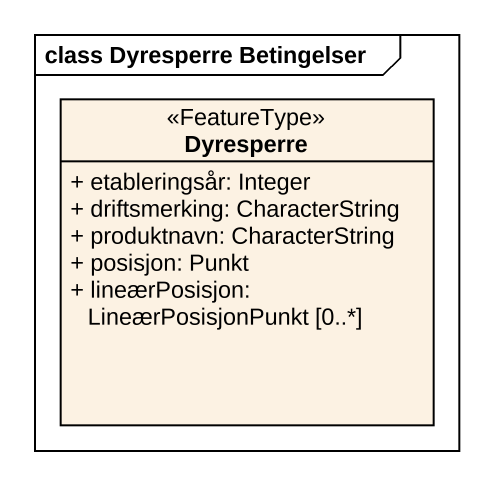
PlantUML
@startuml
mainframe class Dyresperre Betingelser
hide circle
hide empty members
skinparam classAttributeIconSize 0
class Dyresperre <<FeatureType>> {
  + etableringsår: Integer
  + driftsmerking: CharacterString
  + produktnavn: CharacterString
  + posisjon: Punkt
  + lineærPosisjon: LineærPosisjonPunkt [0..*]
}
@enduml
